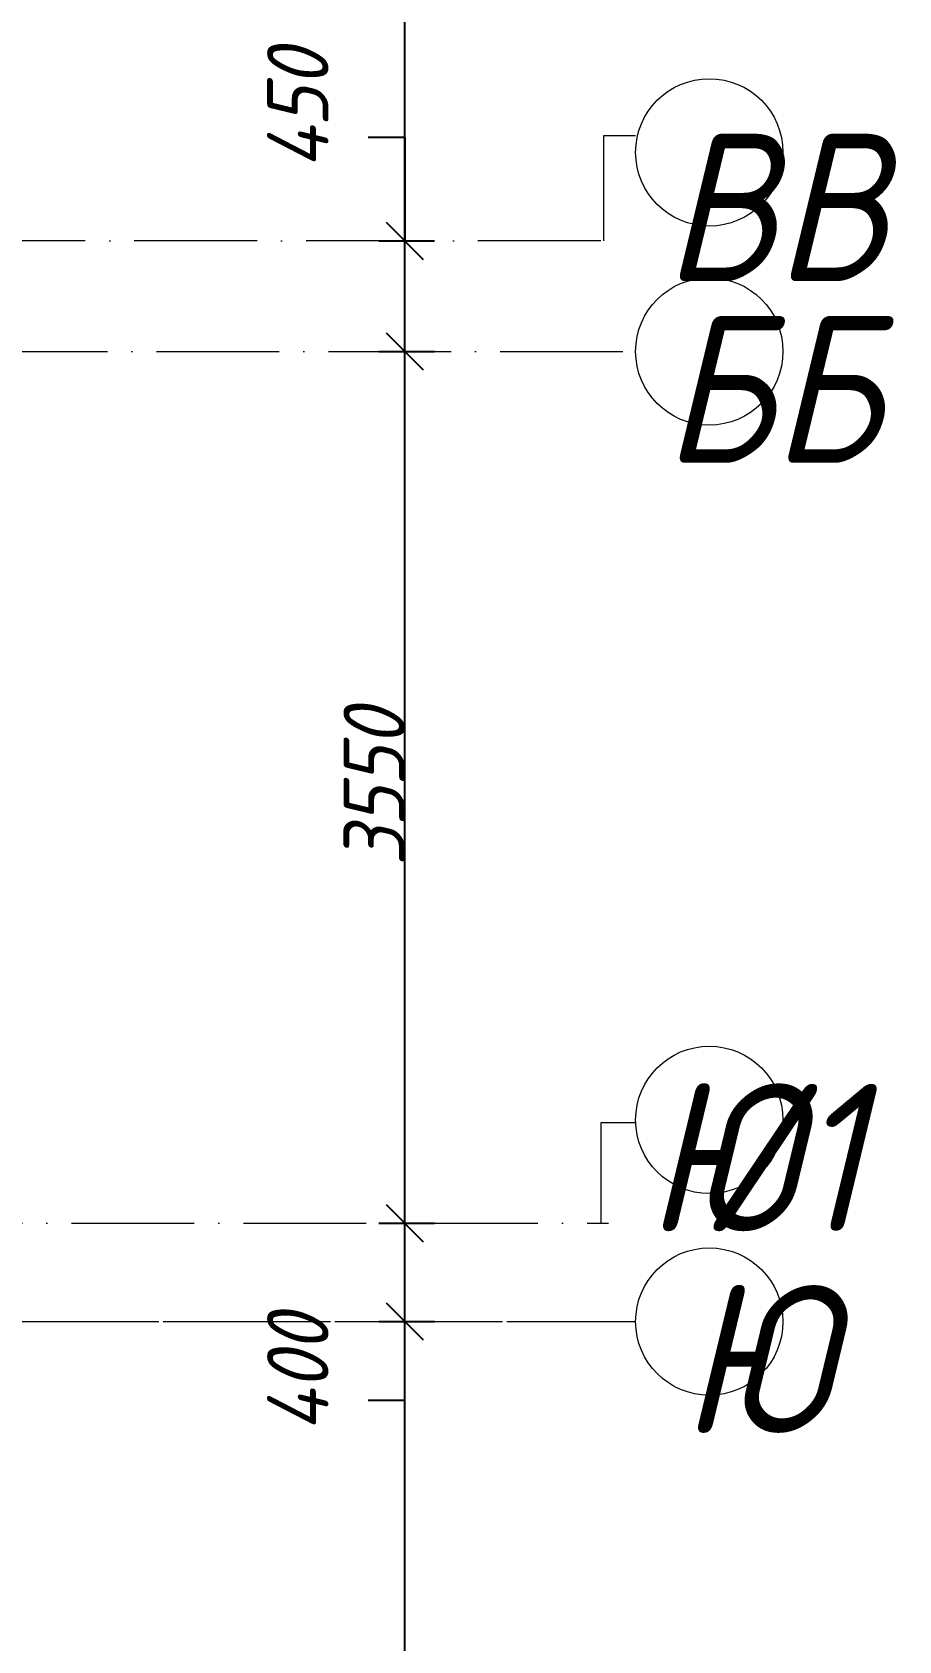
# Model space of a CAD drawing. Header units: millimetres. Extents: x -606178 to 312196, y -19338 to 632709.
# Drawn here: x -39099 to -35568, y 493325 to 499875 of the extents above; entities that cross this region are included whole.
import ezdxf

# ---------------------------------------------------------------- set-up
doc = ezdxf.new("R2010")
doc.units = ezdxf.units.MM
doc.linetypes.add('50_200_ШТРИХ_1Т_ш5_п1_п1_', pattern=[700, 500, -100, 0, -100])
for name, color, linetype, lineweight in [('A-____-____-DIMS', 7, 'Continuous', 9), ('S-GRID-____-IDEN', 7, 'Continuous', 9), ('S-GRID-____-OTLN', 7, 'Continuous', 9), ('S-GRID-____-OTLN-1', 7, '50_200_ШТРИХ_1Т_ш5_п1_п1_', 9)]:
    doc.layers.add(name, color=color, linetype=linetype, lineweight=lineweight)
doc.styles.add('ISOCPEUR_I', font='isocpeui.ttf', dxfattribs={"width": 0.9, "height": 2.5})
doc.styles.add('ISOCPEUR_I_9', font='isocpeui.ttf', dxfattribs={"width": 0.9, "height": 250})
doc.dimstyles.new('ISO-2_5_0_9К_БОЛЬШОЙ_ОСИ', dxfattribs={"dimscale": 304.8, "dimtxt": 248.995294, "dimasz": 0.492126, "dimexe": 0.393701, "dimexo": 0, "dimgap": 0, "dimtad": 1, "dimdec": 0, "dimzin": 0, "dimdsep": 46, "dimtxsty": 'ISOCPEUR_I_9', "dimblk1": 'OBLIQUE', "dimblk2": 'OBLIQUE', "dimsah": 1, "dimcen": 0.09, "dimdle": 0.393701, "dimazin": 0, "dimtfac": 1, "dimtdec": 4, "dimtix": 1, "dimtmove": 0, "dimatfit": 3, "dimfxl": 1, "dimtvp": 1, "dimtolj": 1, "dimtzin": 0, "dimarcsym": 2})
doc.dimstyles.new('ISO-2_5_0_9К_БОЛЬШОЙ_ОСИ_1', dxfattribs={"dimscale": 304.8, "dimtxt": 248.995294, "dimasz": 0.492126, "dimexe": 0.393701, "dimexo": 0, "dimgap": 0, "dimtad": 1, "dimdec": 0, "dimzin": 0, "dimdsep": 46, "dimtxsty": 'ISOCPEUR_I_9', "dimblk1": 'OBLIQUE', "dimblk2": 'OBLIQUE', "dimsah": 1, "dimcen": 0.09, "dimdle": 0.393701, "dimazin": 0, "dimtfac": 1, "dimtdec": 4, "dimtix": 1, "dimtmove": 1, "dimatfit": 3, "dimfxl": 1, "dimtvp": 1, "dimtolj": 1, "dimtzin": 0, "dimarcsym": 2})

# ---------------------------------------------------------------- blocks, each defined once
blk = doc.blocks.new('Ось сетки - Круг_Ø6_00__ISO-2_5_0_9K_-25732049-АР1_План отверстий 1 этажа в осях 1-64_А-ГГ')
at = {"layer": 'S-GRID-____-IDEN'}
blk.add_circle((0, 0), 3, dxfattribs=at)
blk = doc.blocks.new('_Oblique')
at = {"color": 0, "linetype": 'ByBlock', "lineweight": -2}
blk.add_line((-0.5, -0.5), (0.5, 0.5), dxfattribs=at)
blk = doc.blocks.new('*D5103')
at = {"layer": 'A-____-____-DIMS', "color": 0, "lineweight": -2, "transparency": 16777216}
for p, q in [((-37580.6, 489005.3), (-37580.6, 494745.3)), ((-37686.7, 494625.3), (-37460.6, 494625.3)), ((-37686.7, 489125.3), (-37460.6, 489125.3))]:
    blk.add_line(p, q, dxfattribs=at)
at = {"layer": 'Defpoints', "color": 0, "transparency": 16777216}
for p in [(-37686.7, 494625.3), (-37580.6, 494625.3), (-37686.7, 489125.3)]:
    blk.add_point(p, dxfattribs=at)
at = {"layer": 'A-____-____-DIMS', "color": 0, "lineweight": -2, "transparency": 16777216, "xscale": 150, "yscale": 150, "zscale": 150}
for p, rotation in [((-37580.6, 494625.3), 90), ((-37580.6, 489125.3), 270)]:
    blk.add_blockref('_Oblique', p, dxfattribs=dict(at, rotation=rotation))
at = {"layer": 'A-____-____-DIMS', "color": 0, "transparency": 16777216, "insert": (-37705.6, 491875.3), "char_height": 250, "width": 758.478, "attachment_point": 5, "rotation": 90, "style": 'ISOCPEUR_I_9'}
blk.add_mtext('\\A1;5500', dxfattribs=at)
blk = doc.blocks.new('*D5104')
at = {"layer": 'A-____-____-DIMS', "color": 0, "lineweight": -2, "transparency": 16777216}
for p, q in [((-37580.6, 494505.3), (-37580.6, 495145.3)), ((-37686.7, 495025.3), (-37460.6, 495025.3)), ((-37686.7, 494625.3), (-37460.6, 494625.3)), ((-37580.6, 494305.6), (-37580.6, 494625.3)), ((-37730.6, 494305.6), (-37580.6, 494305.6))]:
    blk.add_line(p, q, dxfattribs=at)
at = {"layer": 'Defpoints', "color": 0, "transparency": 16777216}
for p in [(-37686.7, 495025.3), (-37580.6, 495025.3), (-37686.7, 494625.3)]:
    blk.add_point(p, dxfattribs=at)
at = {"layer": 'A-____-____-DIMS', "color": 0, "lineweight": -2, "transparency": 16777216, "xscale": 150, "yscale": 150, "zscale": 150}
for p, rotation in [((-37580.6, 495025.3), 90), ((-37580.6, 494625.3), 270)]:
    blk.add_blockref('_Oblique', p, dxfattribs=dict(at, rotation=rotation))
at = {"layer": 'A-____-____-DIMS', "color": 0, "transparency": 16777216, "insert": (-38141.8, 494176.3), "char_height": 250, "width": 591.843, "attachment_point": 1, "rotation": 90, "line_spacing_factor": 1.149209, "style": 'ISOCPEUR_I_9'}
blk.add_mtext('\\A1;400', dxfattribs=at)
blk = doc.blocks.new('*D5105')
at = {"layer": 'A-____-____-DIMS', "color": 0, "lineweight": -2, "transparency": 16777216}
for p, q in [((-37580.6, 494905.3), (-37580.6, 498695.3)), ((-37686.7, 498575.3), (-37460.6, 498575.3)), ((-37686.7, 495025.3), (-37460.6, 495025.3))]:
    blk.add_line(p, q, dxfattribs=at)
at = {"layer": 'Defpoints', "color": 0, "transparency": 16777216}
for p in [(-37686.7, 498575.3), (-37580.6, 498575.3), (-37686.7, 495025.3)]:
    blk.add_point(p, dxfattribs=at)
at = {"layer": 'A-____-____-DIMS', "color": 0, "lineweight": -2, "transparency": 16777216, "xscale": 150, "yscale": 150, "zscale": 150}
for p, rotation in [((-37580.6, 498575.3), 90), ((-37580.6, 495025.3), 270)]:
    blk.add_blockref('_Oblique', p, dxfattribs=dict(at, rotation=rotation))
at = {"layer": 'A-____-____-DIMS', "color": 0, "transparency": 16777216, "insert": (-37705.6, 496800.3), "char_height": 250, "width": 758.478, "attachment_point": 5, "rotation": 90, "style": 'ISOCPEUR_I_9'}
blk.add_mtext('\\A1;3550', dxfattribs=at)
blk = doc.blocks.new('*D5106')
at = {"layer": 'A-____-____-DIMS', "color": 0, "lineweight": -2, "transparency": 16777216}
for p, q in [((-37730.6, 499448.3), (-37580.6, 499448.3)), ((-37580.6, 499448.3), (-37580.6, 499025.3)), ((-37580.6, 498455.3), (-37580.6, 499145.3)), ((-37686.7, 499025.3), (-37460.6, 499025.3)), ((-37686.7, 498575.3), (-37460.6, 498575.3))]:
    blk.add_line(p, q, dxfattribs=at)
at = {"layer": 'Defpoints', "color": 0, "transparency": 16777216}
for p in [(-37686.7, 499025.3), (-37580.6, 499025.3), (-37686.7, 498575.3)]:
    blk.add_point(p, dxfattribs=at)
at = {"layer": 'A-____-____-DIMS', "color": 0, "lineweight": -2, "transparency": 16777216, "xscale": 150, "yscale": 150, "zscale": 150}
for p, rotation in [((-37580.6, 499025.3), 90), ((-37580.6, 498575.3), 270)]:
    blk.add_blockref('_Oblique', p, dxfattribs=dict(at, rotation=rotation))
at = {"layer": 'A-____-____-DIMS', "color": 0, "transparency": 16777216, "insert": (-38141.8, 499319.1), "char_height": 250, "width": 591.843, "attachment_point": 1, "rotation": 90, "line_spacing_factor": 1.149209, "style": 'ISOCPEUR_I_9'}
blk.add_mtext('\\A1;450', dxfattribs=at)
blk = doc.blocks.new('*D5319')
at = {"layer": 'A-____-____-DIMS', "color": 0, "lineweight": -2, "transparency": 16777216}
for p, q in [((-37580.6, 494505.3), (-37580.6, 495145.3)), ((-37686.7, 495025.3), (-37460.6, 495025.3)), ((-37686.7, 494625.3), (-37460.6, 494625.3)), ((-37580.6, 494305.6), (-37580.6, 494625.3)), ((-37730.6, 494305.6), (-37580.6, 494305.6))]:
    blk.add_line(p, q, dxfattribs=at)
at = {"layer": 'Defpoints', "color": 0, "transparency": 16777216}
for p in [(-37686.7, 495025.3), (-37580.6, 495025.3), (-37686.7, 494625.3)]:
    blk.add_point(p, dxfattribs=at)
at = {"layer": 'A-____-____-DIMS', "color": 0, "lineweight": -2, "transparency": 16777216, "xscale": 150, "yscale": 150, "zscale": 150}
for p, rotation in [((-37580.6, 495025.3), 90), ((-37580.6, 494625.3), 270)]:
    blk.add_blockref('_Oblique', p, dxfattribs=dict(at, rotation=rotation))
at = {"layer": 'A-____-____-DIMS', "color": 0, "transparency": 16777216, "insert": (-38141.8, 494176.3), "char_height": 250, "width": 591.843, "attachment_point": 1, "rotation": 90, "line_spacing_factor": 1.149209, "style": 'ISOCPEUR_I_9'}
blk.add_mtext('\\A1;400', dxfattribs=at)
blk = doc.blocks.new('*D5203')
at = {"layer": 'A-____-____-DIMS', "color": 0, "lineweight": -2, "transparency": 16777216}
for p, q in [((-37580.6, 494905.3), (-37580.6, 498695.3)), ((-37686.7, 498575.3), (-37460.6, 498575.3)), ((-37686.7, 495025.3), (-37460.6, 495025.3))]:
    blk.add_line(p, q, dxfattribs=at)
at = {"layer": 'Defpoints', "color": 0, "transparency": 16777216}
for p in [(-37686.7, 498575.3), (-37580.6, 498575.3), (-37686.7, 495025.3)]:
    blk.add_point(p, dxfattribs=at)
at = {"layer": 'A-____-____-DIMS', "color": 0, "lineweight": -2, "transparency": 16777216, "xscale": 150, "yscale": 150, "zscale": 150}
for p, rotation in [((-37580.6, 498575.3), 90), ((-37580.6, 495025.3), 270)]:
    blk.add_blockref('_Oblique', p, dxfattribs=dict(at, rotation=rotation))
at = {"layer": 'A-____-____-DIMS', "color": 0, "transparency": 16777216, "insert": (-37705.6, 496800.3), "char_height": 250, "width": 758.478, "attachment_point": 5, "rotation": 90, "style": 'ISOCPEUR_I_9'}
blk.add_mtext('\\A1;3550', dxfattribs=at)
blk = doc.blocks.new('*D5204')
at = {"layer": 'A-____-____-DIMS', "color": 0, "lineweight": -2, "transparency": 16777216}
for p, q in [((-37730.6, 499448.3), (-37580.6, 499448.3)), ((-37580.6, 499448.3), (-37580.6, 499025.3)), ((-37580.6, 498455.3), (-37580.6, 499145.3)), ((-37686.7, 499025.3), (-37460.6, 499025.3)), ((-37686.7, 498575.3), (-37460.6, 498575.3))]:
    blk.add_line(p, q, dxfattribs=at)
at = {"layer": 'Defpoints', "color": 0, "transparency": 16777216}
for p in [(-37686.7, 499025.3), (-37580.6, 499025.3), (-37686.7, 498575.3)]:
    blk.add_point(p, dxfattribs=at)
at = {"layer": 'A-____-____-DIMS', "color": 0, "lineweight": -2, "transparency": 16777216, "xscale": 150, "yscale": 150, "zscale": 150}
for p, rotation in [((-37580.6, 499025.3), 90), ((-37580.6, 498575.3), 270)]:
    blk.add_blockref('_Oblique', p, dxfattribs=dict(at, rotation=rotation))
at = {"layer": 'A-____-____-DIMS', "color": 0, "transparency": 16777216, "insert": (-38141.8, 499319.1), "char_height": 250, "width": 591.843, "attachment_point": 1, "rotation": 90, "line_spacing_factor": 1.149209, "style": 'ISOCPEUR_I_9'}
blk.add_mtext('\\A1;450', dxfattribs=at)
blk = doc.blocks.new('*D5205')
at = {"layer": 'A-____-____-DIMS', "color": 0, "lineweight": -2, "transparency": 16777216}
for p, q in [((-37580.6, 498905.3), (-37580.6, 503845.3)), ((-37686.7, 503725.3), (-37460.6, 503725.3)), ((-37686.7, 499025.3), (-37460.6, 499025.3))]:
    blk.add_line(p, q, dxfattribs=at)
at = {"layer": 'Defpoints', "color": 0, "transparency": 16777216}
for p in [(-37686.7, 503725.3), (-37580.6, 503725.3), (-37686.7, 499025.3)]:
    blk.add_point(p, dxfattribs=at)
at = {"layer": 'A-____-____-DIMS', "color": 0, "lineweight": -2, "transparency": 16777216, "xscale": 150, "yscale": 150, "zscale": 150}
for p, rotation in [((-37580.6, 503725.3), 90), ((-37580.6, 499025.3), 270)]:
    blk.add_blockref('_Oblique', p, dxfattribs=dict(at, rotation=rotation))
at = {"layer": 'A-____-____-DIMS', "color": 0, "transparency": 16777216, "insert": (-37707.3, 501375.3), "char_height": 250, "width": 781.462, "attachment_point": 5, "rotation": 90, "style": 'ISOCPEUR_I_9'}
blk.add_mtext('\\A1;4700', dxfattribs=at)

msp = doc.modelspace()

# ---------------------------------------------------------------- linework, layer by layer
at = {"layer": 'S-GRID-____-OTLN'}
for p, q in [((-36770.4937, 499453.9235), (-36640.4843, 499453.9235)), ((-36770.4937, 499025.3011), (-36770.4937, 499453.9235)), ((-36770.4937, 499453.9235), (-36640.4843, 499453.9235)), ((-36770.4937, 499025.3011), (-36770.4937, 499453.9235)), ((-36780.3212, 495435.4674), (-36640.4843, 495435.4674)), ((-36780.3212, 495025.3011), (-36780.3212, 495435.4674)), ((-36780.3212, 495435.4674), (-36640.4843, 495435.4674)), ((-36780.3212, 495025.3011), (-36780.3212, 495435.4674))]:
    msp.add_line(p, q, dxfattribs=at)
at = {"layer": 'S-GRID-____-OTLN-1'}
for p, q in [((-36782.7761, 499025.3011), (-47693.6266, 499025.3011)), ((-36782.7761, 499025.3011), (-47693.6266, 499025.3011)), ((-47693.6266, 498575.3011), (-36640.4843, 498575.3011)), ((-47693.6266, 498575.3011), (-36640.4843, 498575.3011)), ((-66242.5765, 495025.3011), (-36750.6776, 495025.3011)), ((-66242.5765, 495025.3011), (-36750.6776, 495025.3011)), ((-73388.1205, 494625.3011), (-36640.4843, 494625.3011)), ((-71470.2533, 494625.3011), (-36640.4843, 494625.3011))]:
    msp.add_line(p, q, dxfattribs=at)

# ---------------------------------------------------------------- block references
at = {"layer": 'S-GRID-____-IDEN', "xscale": 99.99999999999993, "yscale": 99.99999999999993, "zscale": 99.99999999999993}
for p, rotation in [((-36340.4843, 499385.7571), 89.99999999999982), ((-36340.4843, 498575.3011), 269.9999999999995), ((-36340.4843, 495446.4977), 269.9999999999994), ((-36340.4843, 494625.3011), 269.9999999999995)]:
    msp.add_blockref('Ось сетки - Круг_Ø6_00__ISO-2_5_0_9K_-25732049-АР1_План отверстий 1 этажа в осях 1-64_А-ГГ', p, dxfattribs=dict(at, rotation=rotation))

# ---------------------------------------------------------------- texts
at = {"layer": 'S-GRID-____-IDEN', "char_height": 600, "attachment_point": 1}
for s, insert, width, style in [('ВВ', (-36525.5548, 499461.833), 447.341625, 'ISOCPEUR_I'), ('ВВ', (-36525.5548, 499461.833), 447.341625, 'ISOCPEUR_I_9'), ('ББ', (-36530.7139, 498721.9336), 447.341625, 'ISOCPEUR_I'), ('ББ', (-36530.7139, 498721.9336), 447.341625, 'ISOCPEUR_I_9'), ('\\fISOCPEUR|b0|i1|c204|p34|;\\W.9;Ю', (-36599.1139, 495593.1302), 266.961937, 'ISOCPEUR_I'), ('\\fISOCPEUR|b0|i1|c204|p34|;\\W.9;Ю', (-36599.1139, 495593.1302), 266.961937, 'ISOCPEUR_I_9'), ('/1', (-36378.8482, 495593.1302), 346.329, 'ISOCPEUR_I'), ('/1', (-36378.8482, 495593.1302), 346.329, 'ISOCPEUR_I_9'), ('\\fISOCPEUR|b0|i1|c204|p34|;\\W.9;Ю', (-36456.4639, 494771.9336), 266.961937, 'ISOCPEUR_I'), ('\\fISOCPEUR|b0|i1|c204|p34|;\\W.9;Ю', (-36456.4639, 494771.9336), 266.961937, 'ISOCPEUR_I_9')]:
    msp.add_mtext(s, dxfattribs=dict(at, insert=insert, width=width, style=style))

# ---------------------------------------------------------------- dimensions: what is measured, and where the dimension line sits
at = {"layer": 'A-____-____-DIMS'}
for base, p1, p2, override, picture, middle in [((-37580.6495, 503725.3011), (-37686.7155, 499025.3011), (-37686.7155, 503725.3011), {"dimpost": '<>', "dimfxl": 4700}, '*D5205', (-37707.2593, 501375.3011)), ((-37580.6495, 498575.3011), (-37686.7155, 495025.3011), (-37686.7155, 498575.3011), {"dimpost": '<>', "dimfxl": 3550}, '*D5105', (-37705.6495, 496800.3011)), ((-37580.6495, 498575.3011), (-37686.7155, 495025.3011), (-37686.7155, 498575.3011), {"dimpost": '<>', "dimfxl": 3550}, '*D5203', (-37705.6495, 496800.3011)), ((-37580.6495, 494625.3011), (-37686.7155, 489125.3011), (-37686.7155, 494625.3011), {"dimpost": '<>', "dimfxl": 5500}, '*D5103', (-37705.6495, 491875.3011))]:
    dim = msp.add_linear_dim(base=base, p1=p1, p2=p2, angle=90, dimstyle='ISO-2_5_0_9К_БОЛЬШОЙ_ОСИ', override=override, dxfattribs=at)
    dim.commit()
    dim.dimension.update_dxf_attribs({"geometry": picture, "text_midpoint": middle})
for base, p1, p2, override, picture, middle in [((-37580.6495, 499025.3011), (-37686.7155, 498575.3011), (-37686.7155, 499025.3011), {"dimpost": '<>', "dimfxl": 450}, '*D5106', (-37740.5968, 499448.326)), ((-37580.6495, 499025.3011), (-37686.7155, 498575.3011), (-37686.7155, 499025.3011), {"dimpost": '<>', "dimfxl": 450}, '*D5204', (-37740.5968, 499448.326)), ((-37580.6495, 495025.3011), (-37686.7155, 494625.3011), (-37686.7155, 495025.3011), {"dimpost": '<>', "dimfxl": 400}, '*D5104', (-37740.5968, 494305.5979)), ((-37580.6495, 495025.3011), (-37686.7155, 494625.3011), (-37686.7155, 495025.3011), {"dimpost": '<>', "dimfxl": 400}, '*D5319', (-37740.5968, 494305.5979))]:
    dim = msp.add_linear_dim(base=base, p1=p1, p2=p2, angle=90, dimstyle='ISO-2_5_0_9К_БОЛЬШОЙ_ОСИ_1', override=override, dxfattribs=at)
    dim.commit()
    dim.dimension.update_dxf_attribs({"geometry": picture, "text_midpoint": middle, "dimtype": 160, "text_rotation": 90})

doc.saveas('drawing.dxf')
